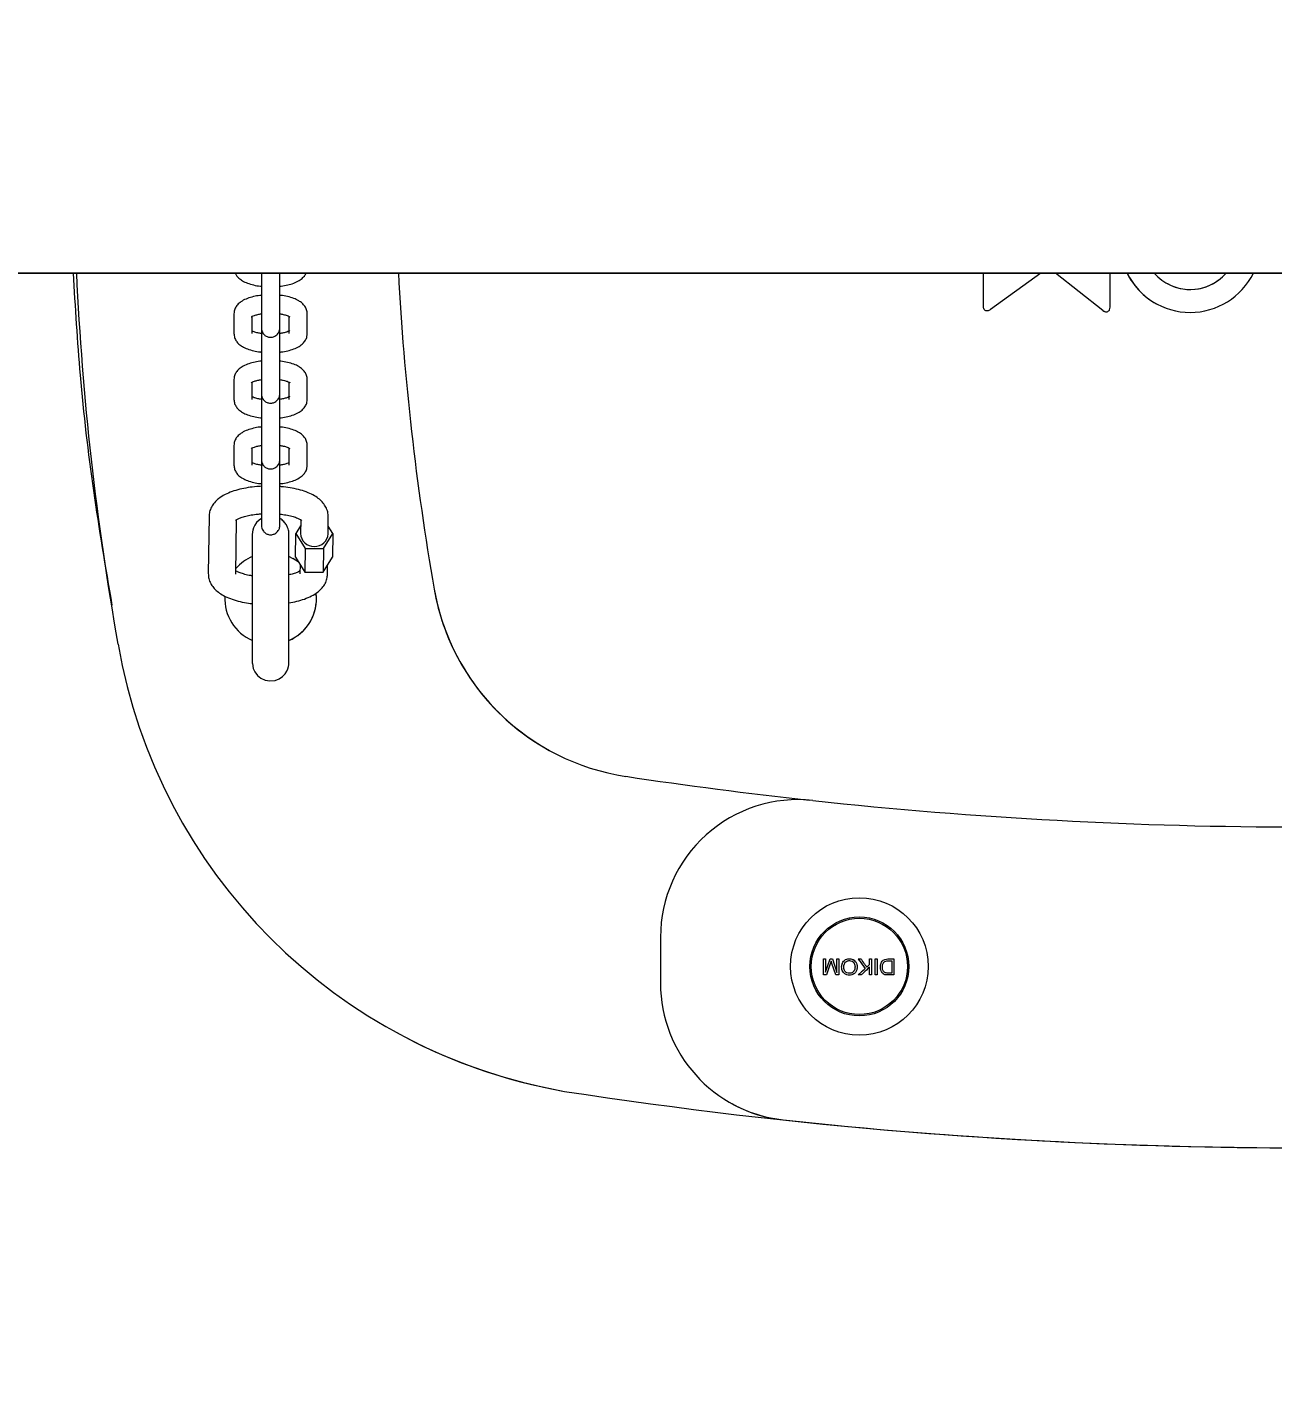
# Model space of a CAD drawing. Header units: millimetres. Extents: x -5636 to 4820, y -5607 to 4029.
# Drawn here: x 3210.4 to 3482.2, y -188.2 to 106.8 of the extents above; entities that cross this region are included whole.
import ezdxf

# ---------------------------------------------------------------- set-up
doc = ezdxf.new("R2010")
doc.units = ezdxf.units.MM
for name, color, linetype in [('DIKOM_ОБЪЕКТ', 7, 'Continuous'), ('DIKOM_РАЗМЕР_ЗОНА', 7, 'Continuous'), ('DIKOM_РАЗМЕР_ОБЪЕКТА', 7, 'Continuous')]:
    doc.layers.add(name, color=color, linetype=linetype)
doc.styles.add('style1', font='arial.ttf', dxfattribs={"width": 0.8})
doc.dimstyles.new('1-50', dxfattribs={"dimtxt": 300, "dimasz": 200, "dimexe": 100, "dimexo": 0, "dimgap": 100, "dimtad": 1, "dimdec": 0, "dimtxsty": 'style1', "dimcen": 0, "dimclrd": 7, "dimclre": 7, "dimadec": 1, "dimazin": 2, "dimtfac": 1, "dimtdec": 0, "dimtmove": 1, "dimatfit": 3, "dimfxl": 0, "dimlwd": 25, "dimlwe": 18, "dimarcsym": 0})

# ---------------------------------------------------------------- blocks, each defined once
blk = doc.blocks.new('*D15')
at = {"layer": 'Defpoints', "color": 0, "transparency": 16777216}
for p in [(-2269.25, 1034.05), (4820.3, 840.01), (4820.3, -4465.61)]:
    blk.add_point(p, dxfattribs=at)
at = {"layer": 'DIKOM_РАЗМЕР_ОБЪЕКТА', "color": 7, "lineweight": 18, "transparency": 16777216}
for p, q in [((-2269.25, 1034.05), (-2269.25, -4565.61)), ((4820.3, 840.01), (4820.3, -4565.61))]:
    blk.add_line(p, q, dxfattribs=at)
at = {"layer": 'DIKOM_РАЗМЕР_ОБЪЕКТА', "color": 7, "lineweight": 25, "transparency": 16777216}
blk.add_line((-2069.25, -4465.61), (4620.3, -4465.61), dxfattribs=at)
at = {"layer": 'DIKOM_РАЗМЕР_ОБЪЕКТА', "color": 7, "transparency": 16777216}
for points in [[(-2069.25, -4432.28), (-2069.25, -4498.95), (-2269.25, -4465.61)], [(4620.3, -4432.28), (4620.3, -4498.95), (4820.3, -4465.61)]]:
    blk.add_solid(points, dxfattribs=at)
at = {"layer": 'DIKOM_РАЗМЕР_ОБЪЕКТА', "color": 0, "transparency": 16777216, "insert": (1882.33, -4212.44), "char_height": 300, "attachment_point": 5, "style": 'style1'}
blk.add_mtext('7100', dxfattribs=at)
blk = doc.blocks.new('*D13')
at = {"layer": 'Defpoints', "color": 0, "transparency": 16777216}
for p in [(-4159.26, 1546.65), (4820.3, -1862.8), (4820.3, -5506.71)]:
    blk.add_point(p, dxfattribs=at)
at = {"layer": 'DIKOM_РАЗМЕР_ЗОНА', "color": 7, "lineweight": 18, "transparency": 16777216}
for p, q in [((-4159.26, 1546.65), (-4159.26, -5606.71)), ((4820.3, -1862.8), (4820.3, -5606.71))]:
    blk.add_line(p, q, dxfattribs=at)
at = {"layer": 'DIKOM_РАЗМЕР_ЗОНА', "color": 7, "lineweight": 25, "transparency": 16777216}
blk.add_line((-3959.26, -5506.71), (4620.3, -5506.71), dxfattribs=at)
at = {"layer": 'DIKOM_РАЗМЕР_ЗОНА', "color": 7, "transparency": 16777216}
for points in [[(-3959.26, -5473.37), (-3959.26, -5540.04), (-4159.26, -5506.71)], [(4620.3, -5473.37), (4620.3, -5540.04), (4820.3, -5506.71)]]:
    blk.add_solid(points, dxfattribs=at)
at = {"layer": 'DIKOM_РАЗМЕР_ЗОНА', "color": 0, "transparency": 16777216, "insert": (1761.06, -5253.53), "char_height": 300, "attachment_point": 5, "style": 'style1'}
blk.add_mtext('9000', dxfattribs=at)

msp = doc.modelspace()

# ---------------------------------------------------------------- linework, layer by layer
at = {"layer": 'DIKOM_ОБЪЕКТ', "color": 7, "linetype": 'Continuous', "lineweight": 15}
for p, q in [((801.01, 53.1), (4298.42, 53.1)), ((2773.45, 53.09), (4298.42, 53.09)), ((3419, 45.92), (3419, 53.09)), ((3431.53, 53.09), (3420.59, 45.12)), ((3445.02, 44.92), (3434.74, 53.09)), ((3446.56, 53.09), (3446.56, 45.66)), ((3261.53, 45.76), (3261.53, 41.46)), ((3265.53, 41.46), (3265.53, 45.76)), ((3445.02, 44.92), (3445.44, 44.68)), ((3255.53, 44.18), (3255.53, 39.88)), ((3259.53, 39.88), (3259.53, 43.64)), ((3265.53, 39.87), (3265.53, 42.6)), ((3267.53, 43.64), (3267.53, 39.88)), ((3271.53, 39.88), (3271.53, 44.18)), ((3255.53, 29.82), (3255.53, 25.52)), ((3261.53, 31.4), (3261.53, 27.1)), ((3265.53, 27.1), (3265.53, 31.4)), ((3271.53, 25.52), (3271.53, 29.82)), ((3259.53, 25.52), (3259.53, 29.28)), ((3265.53, 25.51), (3265.53, 28.24)), ((3267.53, 29.28), (3267.53, 25.52)), ((3255.53, 15.46), (3255.53, 11.15)), ((3259.53, 11.16), (3259.53, 14.92)), ((3261.53, 17.04), (3261.53, 12.73)), ((3265.53, 12.74), (3265.53, 17.04)), ((3267.53, 14.92), (3267.53, 11.15)), ((3271.53, 11.16), (3271.53, 15.46)), ((3265.54, 11.15), (3265.54, 13.88)), ((3265.54, 6.49), (3265.54, 7.12)), ((3261.53, 2.68), (3261.54, -1.63)), ((3265.54, -1.62), (3265.53, 2.68)), ((3250.11, -0.01), (3249.94, -12.51)), ((3255.94, -12.59), (3256.1, -0.74)), ((3270.08, -2.08), (3269.03, -3.76)), ((3270.1, -0.74), (3270.06, -3.73)), ((3276.06, -3.81), (3276.11, -0.13)), ((3277.08, -3.78), (3276.08, -2.16)), ((3268.96, -8.91), (3269.03, -3.76)), ((3269.03, -3.76), (3271.04, -7.01)), ((3275.07, -7.02), (3277.08, -3.78)), ((3277.08, -3.78), (3277.02, -8.93)), ((3271.04, -7.01), (3270.98, -12.16)), ((3271.04, -7.01), (3275.07, -7.02)), ((3275.07, -7.02), (3275, -12.16)), ((3268.36, -9.17), (3268.36, -9.17)), ((3268.96, -8.91), (3270.98, -12.16)), ((3269.97, -10.53), (3269.94, -12.56)), ((3275, -12.16), (3277.02, -8.93)), ((3275.94, -12.63), (3275.97, -10.61)), ((3270.98, -12.16), (3275, -12.16)), ((3273.54, -17.93), (3273.48, -16.85)), ((3258.72, -26.69), (3258.72, -26.69)), ((3258.72, -26.69), (3259.47, -27.06)), ((3348.57, -91.83), (3348.57, -101.87)), ((3384.14, -96.59), (3384.59, -96.59)), ((3384.14, -100.09), (3384.14, -96.59)), ((3384.14, -100.09), (3384.14, -96.59)), ((3384.14, -96.59), (3384.59, -96.59)), ((3384.59, -96.59), (3384.59, -99.51)), ((3384.6, -99.51), (3385.6, -96.59)), ((3384.6, -99.51), (3385.6, -96.59)), ((3385.6, -96.59), (3386.06, -96.59)), ((3385.6, -96.59), (3386.06, -96.59)), ((3385.81, -97.09), (3385.8, -97.09)), ((3386.06, -96.59), (3387.03, -99.56)), ((3387.05, -96.59), (3387.5, -96.59)), ((3387.05, -99.56), (3387.05, -96.59)), ((3387.05, -99.56), (3387.05, -96.59)), ((3387.05, -96.59), (3387.5, -96.59)), ((3387.5, -96.59), (3387.5, -100.09)), ((3391.67, -96.59), (3393.21, -98.68)), ((3391.67, -96.59), (3392.29, -96.59)), ((3394.14, -96.59), (3394.59, -96.59)), ((3394.14, -97.82), (3394.14, -96.59)), ((3394.14, -96.59), (3394.59, -96.59)), ((3395.41, -96.59), (3395.87, -96.59)), ((3395.41, -100.09), (3395.41, -96.59)), ((3395.41, -96.59), (3395.87, -96.59)), ((3395.87, -96.59), (3395.87, -100.09)), ((3398.19, -96.59), (3399.46, -96.59)), ((3398.19, -96.59), (3399.46, -96.59)), ((3398.24, -97), (3399, -97)), ((3399, -97), (3399, -99.68)), ((3399, -97), (3399, -99.68)), ((3399.46, -96.59), (3399.46, -100.09)), ((3384.77, -100.09), (3384.14, -100.09)), ((3384.59, -99.51), (3384.6, -99.51)), ((3384.59, -99.51), (3384.6, -99.51)), ((3385.61, -97.65), (3384.77, -100.09)), ((3386.79, -100.09), (3385.97, -97.61)), ((3386.79, -100.09), (3385.97, -97.61)), ((3387.5, -100.09), (3386.79, -100.09)), ((3387.03, -99.56), (3387.05, -99.56)), ((3387.03, -99.56), (3387.05, -99.56)), ((3387.05, -99.56), (3387.05, -99.56)), ((3393.21, -98.68), (3391.71, -100.09)), ((3393.55, -98.37), (3394.14, -97.82)), ((3394.14, -100.09), (3394.14, -98.41)), ((3394.59, -100.09), (3394.14, -100.09)), ((3395.87, -100.09), (3395.41, -100.09)), ((3399.46, -100.09), (3398.24, -100.09)), ((3399, -99.68), (3398.25, -99.68)), ((3399, -99.68), (3398.25, -99.68)), ((3290.61, -112.43), (3290.62, -112.43)), ((3327.66, -125.48), (3327.66, -125.48)), ((3364.11, -128.16), (3364.11, -128.16)), ((3478.44, -137.75), (3478.62, -137.75))]:
    msp.add_line(p, q, dxfattribs=at)
at = {"layer": 'DIKOM_ОБЪЕКТ', "color": 7, "linetype": 'Continuous', "lineweight": 15, "flags": 128}
for points in [[(3261.54, -0.49), (3261.03, -0.81), (3260.46, -1.37), (3260.06, -1.96), (3259.8, -2.52), (3259.65, -3.01), (3259.57, -3.42), (3259.55, -3.7), (3259.54, -3.84), (3259.54, -3.87), (3259.54, -3.88), (3259.54, -3.9), (3259.54, -3.91), (3259.54, -3.92), (3259.54, -3.95), (3259.54, -4.21), (3259.54, -4.79), (3259.54, -5.66), (3259.54, -6.81), (3259.54, -8.21), (3259.54, -9.83), (3259.54, -11.63), (3259.54, -13.58), (3259.54, -15.62), (3259.54, -17.71), (3259.54, -19.81), (3259.54, -21.87), (3259.54, -23.84), (3259.54, -25.67), (3259.54, -27.33), (3259.54, -28.78), (3259.54, -29.98), (3259.54, -30.91), (3259.54, -31.55), (3259.54, -31.88), (3259.54, -31.93), (3259.54, -31.96), (3259.54, -31.97), (3259.54, -31.99), (3259.54, -32.03), (3259.55, -32.15), (3259.76, -33.24), (3260.08, -33.93), (3260.67, -34.72), (3261.41, -35.31), (3262.33, -35.74), (3263.37, -35.92), (3264.51, -35.81), (3265.43, -35.45), (3266.15, -34.96), (3266.69, -34.39), (3267.07, -33.81), (3267.31, -33.25), (3267.45, -32.77), (3267.51, -32.39), (3267.53, -32.13), (3267.54, -32.02), (3267.54, -31.99), (3267.54, -31.97), (3267.54, -31.96), (3267.54, -31.95), (3267.54, -31.94), (3267.54, -31.9), (3267.54, -31.63), (3267.54, -31.04), (3267.54, -30.16), (3267.54, -29), (3267.54, -27.6), (3267.54, -27.03), (3267.54, -27.03)], [(3269.65, -10.01), (3269.22, -9.7), (3267.53, -8.76)], [(3269.65, -10.01), (3269.34, -9.78), (3268.36, -9.17)]]:
    msp.add_lwpolyline(points, dxfattribs=at)
at = {"layer": 'DIKOM_ОБЪЕКТ', "color": 7, "linetype": 'Continuous', "lineweight": 15}
for radius in [15, 10.8, 10.5]:
    msp.add_circle((3391.95, -98.22), radius, dxfattribs=at)
for centre, radius, start, end in [((3846.35, 82.08), 625.85, 182.65505, 190.12302), ((3870.15, 83.7), 579.56, 183.0269, 189.89408), ((3870.15, 83.7), 579.56, 183.02685, 189.89408), ((3464.11, 59.83), 15.34, 206.0663, 333.9337), ((3464.11, 59.83), 15.34, 206.0662, 241.1812), ((3464.11, 59.83), 10.34, 220.6825, 319.3175), ((3464.11, 59.83), 10.34, 241.1812, 319.3176), ((3272.96, -3.66), 2.9, 181.3798, 271.946), ((3273.18, -3.69), 2.88, 267.4678, 357.5441), ((3263.54, -17.93), 10, 113.4973, 139.3123), ((3263.54, -17.93), 10, 177.2613, 246.5027), ((3263.54, -17.93), 10, 293.4973, 6.4122), ((3348.46, -7.3), 50, 189.8947, 261.4297), ((3348.46, -7.3), 50, 189.8947, 241.1812), ((3263.54, -17.93), 10, 293.5666, 0), ((3348.46, -7.3), 120, 189.8944, 260.0181), ((3488.55, 922.21), 990, 261.42911, 263.76324), ((3378.57, -91.83), 30, 83.8044, 180), ((3488.65, 922.21), 990, 263.80443, 269.99367), ((3378.57, -101.87), 30, 180, 263.849), ((3348.46, -7.3), 120, 241.1812, 260.0181), ((3488.65, 920.54), 1058.34, 261.25062, 269.44772), ((3488.65, 920.54), 1058.34, 261.25062, 269.44772), ((3378.57, -101.88), 30, 241.1812, 263.849), ((3488.75, 920.54), 1058.34, 263.84897, 269.98841), ((3488.75, 920.54), 1058.34, 263.84897, 269.98841)]:
    msp.add_arc(centre, radius, start, end, dxfattribs=at)
for points, knots in [([(3220.44, 53.09), (3220.89, 45.65), (3221.86, 29.77), (3224.66, 5.57), (3227.5, -11.08), (3228.92, -19.4)], [0, 0, 0, 0, 0.306366, 0.653184, 1, 1, 1, 1]), ([(3255.8, 53.09), (3255.88, 52.92), (3256.08, 52.47), (3256.64, 51.9), (3257.43, 51.33), (3258.48, 50.84), (3259.79, 50.47), (3260.85, 50.25), (3261.45, 50.21), (3261.53, 50.2)], [0, 0, 0, 0, 0.090812, 0.229291, 0.385676, 0.571524, 0.774757, 0.970869, 1, 1, 1, 1]), ([(3261.53, 53.09), (3261.53, 52.78), (3261.53, 52.03), (3261.53, 50.77), (3261.53, 49.42), (3261.53, 48.16), (3261.53, 47.08), (3261.53, 46.26), (3261.53, 45.92), (3261.53, 45.76)], [0, 0, 0, 0, 0.107542, 0.261104, 0.414667, 0.568221, 0.721787, 0.875342, 1, 1, 1, 1]), ([(3265.53, 45.76), (3265.53, 45.86), (3265.53, 46.13), (3265.53, 46.8), (3265.53, 47.83), (3265.53, 49.04), (3265.53, 50.37), (3265.53, 51.76), (3265.53, 52.65), (3265.53, 53.09)], [0, 0, 0, 0, 0.080253, 0.233651, 0.387331, 0.541023, 0.694715, 0.848419, 1, 1, 1, 1]), ([(3265.53, 50.2), (3265.64, 50.21), (3266.25, 50.26), (3267.3, 50.47), (3268.63, 50.86), (3269.73, 51.38), (3270.56, 52.03), (3271.07, 52.6), (3271.22, 52.99), (3271.25, 53.09)], [0, 0, 0, 0, 0.039976, 0.230986, 0.427445, 0.635239, 0.805771, 0.951281, 1, 1, 1, 1]), ([(3265.53, 48.22), (3265.53, 48.48), (3265.53, 49.18), (3265.53, 49.81), (3265.53, 50.2)], [0, 0, 0, 0, 0.36713, 1, 1, 1, 1]), ([(3261.53, 48.22), (3261.42, 48.21), (3260.81, 48.16), (3259.76, 47.95), (3258.43, 47.56), (3257.33, 47.04), (3256.48, 46.4), (3255.9, 45.66), (3255.58, 44.9), (3255.54, 44.39), (3255.53, 44.18)], [0, 0, 0, 0, 0.033945, 0.195403, 0.361456, 0.537101, 0.681243, 0.804254, 0.920283, 1, 1, 1, 1]), ([(3271.53, 44.18), (3271.5, 44.49), (3271.44, 45.09), (3271.01, 45.88), (3270.42, 46.53), (3269.62, 47.09), (3268.58, 47.58), (3267.26, 47.96), (3266.21, 48.17), (3265.61, 48.21), (3265.53, 48.22)], [0, 0, 0, 0, 0.117229, 0.231179, 0.348314, 0.480563, 0.637748, 0.809659, 0.975525, 1, 1, 1, 1]), ([(3420.59, 45.12), (3420.41, 45), (3420.16, 44.84), (3419.77, 44.79), (3419.51, 44.83), (3419.3, 44.97), (3419.13, 45.2), (3419.02, 45.52), (3419, 45.78), (3419, 45.92)], [0, 0, 0, 0, 0.256009, 0.368023, 0.480926, 0.580589, 0.673312, 0.827107, 1, 1, 1, 1]), ([(3446.56, 45.66), (3446.54, 45.45), (3446.53, 45.16), (3446.35, 44.82), (3446.17, 44.65), (3445.96, 44.57), (3445.7, 44.56), (3445.37, 44.66), (3445.15, 44.82), (3445.02, 44.92)], [0, 0, 0, 0, 0.263844, 0.368521, 0.474179, 0.568816, 0.654561, 0.79658, 1, 1, 1, 1]), ([(3259.32, 43.52), (3259.31, 43.51), (3259.29, 43.49), (3259.51, 43.65), (3259.99, 43.85), (3260.68, 44.05), (3261.26, 44.15), (3261.53, 44.19)], [0, 0, 0, 0, 0.089104, 0.299699, 0.528211, 0.781314, 1, 1, 1, 1]), ([(3261.53, 41.46), (3261.53, 41.38), (3261.53, 41.14), (3261.53, 41.09), (3261.53, 41.05), (3261.53, 41.04), (3261.53, 41.03), (3261.53, 41.01), (3261.53, 40.93), (3261.55, 40.67), (3261.66, 40.27), (3261.96, 39.77), (3262.42, 39.34), (3263.08, 39.06), (3263.79, 39.03), (3264.43, 39.23), (3264.89, 39.56), (3265.2, 39.92), (3265.38, 40.27), (3265.47, 40.57), (3265.51, 40.79), (3265.53, 40.93), (3265.53, 41.01), (3265.53, 41.03), (3265.53, 41.04), (3265.53, 41.04), (3265.53, 41.05), (3265.53, 41.06), (3265.53, 41.08), (3265.53, 41.26), (3265.53, 41.79), (3265.53, 42.63), (3265.53, 43.45), (3265.53, 44.02), (3265.53, 44.19)], [0, 0, 0, 0, 0.048682, 0.141864, 0.144867, 0.146435, 0.147423, 0.148578, 0.151734, 0.162903, 0.202042, 0.233704, 0.27993, 0.327027, 0.375995, 0.422305, 0.459492, 0.490827, 0.517086, 0.538198, 0.553797, 0.563646, 0.56717, 0.568291, 0.569089, 0.570051, 0.571732, 0.575907, 0.594634, 0.683298, 0.776836, 0.87008, 0.963303, 1, 1, 1, 1]), ([(3265.53, 44.19), (3265.79, 44.15), (3266.41, 44.05), (3267.11, 43.83), (3267.59, 43.63), (3267.78, 43.48), (3267.75, 43.51), (3267.74, 43.52)], [0, 0, 0, 0, 0.214123, 0.494749, 0.727304, 0.939356, 1, 1, 1, 1]), ([(3265.53, 42.6), (3265.53, 42.68), (3265.53, 42.92), (3265.53, 42.97), (3265.53, 43.01), (3265.53, 43.02), (3265.53, 43.03), (3265.53, 43.05), (3265.53, 43.08), (3265.53, 43.09), (3265.53, 43.09)], [0, 0, 0, 0, 0.320559, 0.93418, 0.953962, 0.964286, 0.970795, 0.978404, 0.999085, 1, 1, 1, 1]), ([(3265.53, 31.4), (3265.53, 31.5), (3265.53, 31.77), (3265.53, 32.44), (3265.53, 33.47), (3265.53, 34.68), (3265.53, 36.01), (3265.53, 37.4), (3265.53, 38.77), (3265.53, 40.04), (3265.53, 41.15), (3265.53, 42.05), (3265.53, 42.67), (3265.53, 42.96), (3265.53, 42.98), (3265.53, 42.99)], [0, 0, 0, 0, 0.043713, 0.127258, 0.21096, 0.294668, 0.378376, 0.462091, 0.545799, 0.629507, 0.71322, 0.79693, 0.88063, 0.964314, 1, 1, 1, 1]), ([(3265.53, 41.06), (3265.53, 41.07), (3265.53, 41.07), (3265.53, 41.16), (3265.53, 41.35), (3265.53, 41.46)], [0, 0, 0, 0, 0.089198, 0.519009, 1, 1, 1, 1]), ([(3255.53, 39.88), (3255.56, 39.57), (3255.62, 38.97), (3256.04, 38.18), (3256.64, 37.53), (3257.43, 36.97), (3258.48, 36.48), (3259.8, 36.11), (3260.85, 35.89), (3261.45, 35.85), (3261.53, 35.84)], [0, 0, 0, 0, 0.117229, 0.231144, 0.348257, 0.480484, 0.637642, 0.809526, 0.975365, 1, 1, 1, 1]), ([(3261.53, 39.87), (3261.27, 39.91), (3260.66, 40.01), (3259.96, 40.22), (3259.67, 40.36), (3259.55, 40.41)], [0, 0, 0, 0, 0.308663, 0.712681, 1, 1, 1, 1]), ([(3261.53, 41.06), (3261.53, 40.83), (3261.53, 40.27), (3261.53, 39.15), (3261.53, 37.81), (3261.53, 36.42), (3261.53, 35.06), (3261.53, 33.8), (3261.53, 32.72), (3261.53, 31.9), (3261.53, 31.56), (3261.53, 31.4)], [0, 0, 0, 0, 0.07964, 0.197455, 0.315268, 0.433088, 0.550899, 0.668724, 0.786536, 0.904361, 1, 1, 1, 1]), ([(3267.74, 40.54), (3267.75, 40.55), (3267.77, 40.57), (3267.55, 40.41), (3267.07, 40.21), (3266.38, 40.01), (3265.8, 39.91), (3265.53, 39.87)], [0, 0, 0, 0, 0.089127, 0.299784, 0.528343, 0.78151, 1, 1, 1, 1]), ([(3265.53, 35.84), (3265.64, 35.85), (3266.25, 35.9), (3267.3, 36.11), (3268.63, 36.5), (3269.73, 37.02), (3270.58, 37.66), (3271.16, 38.4), (3271.48, 39.16), (3271.52, 39.67), (3271.53, 39.88)], [0, 0, 0, 0, 0.033802, 0.195284, 0.361353, 0.537032, 0.681201, 0.804231, 0.92028, 1, 1, 1, 1]), ([(3265.53, 33.86), (3265.53, 34.12), (3265.53, 34.82), (3265.53, 35.45), (3265.53, 35.84)], [0, 0, 0, 0, 0.367103, 1, 1, 1, 1]), ([(3261.53, 33.86), (3261.42, 33.85), (3260.81, 33.8), (3259.76, 33.59), (3258.43, 33.2), (3257.33, 32.68), (3256.49, 32.04), (3255.9, 31.3), (3255.58, 30.54), (3255.55, 30.03), (3255.53, 29.82)], [0, 0, 0, 0, 0.033946, 0.195411, 0.361468, 0.537113, 0.681262, 0.80426, 0.920291, 1, 1, 1, 1]), ([(3271.53, 29.82), (3271.5, 30.13), (3271.44, 30.73), (3271.02, 31.52), (3270.43, 32.17), (3269.63, 32.73), (3268.58, 33.22), (3267.26, 33.59), (3266.21, 33.81), (3265.61, 33.85), (3265.53, 33.86)], [0, 0, 0, 0, 0.117243, 0.231191, 0.34831, 0.480573, 0.637754, 0.80964, 0.975503, 1, 1, 1, 1]), ([(3259.32, 29.16), (3259.32, 29.15), (3259.3, 29.13), (3259.51, 29.29), (3259.99, 29.49), (3260.68, 29.69), (3261.26, 29.79), (3261.53, 29.83)], [0, 0, 0, 0, 0.089103, 0.299697, 0.528208, 0.781269, 1, 1, 1, 1]), ([(3261.53, 27.1), (3261.53, 27.02), (3261.53, 26.78), (3261.53, 26.73), (3261.53, 26.69), (3261.53, 26.68), (3261.53, 26.67), (3261.53, 26.65), (3261.53, 26.57), (3261.56, 26.31), (3261.67, 25.91), (3261.96, 25.41), (3262.42, 24.98), (3263.08, 24.7), (3263.79, 24.67), (3264.43, 24.87), (3264.89, 25.2), (3265.2, 25.56), (3265.38, 25.91), (3265.48, 26.2), (3265.52, 26.43), (3265.53, 26.57), (3265.53, 26.65), (3265.53, 26.67), (3265.53, 26.68), (3265.53, 26.68), (3265.53, 26.69), (3265.53, 26.7), (3265.53, 26.72), (3265.53, 26.9), (3265.53, 27.43), (3265.53, 28.26), (3265.53, 29.09), (3265.53, 29.66), (3265.53, 29.83)], [0, 0, 0, 0, 0.048676, 0.141857, 0.14486, 0.146432, 0.147424, 0.14857, 0.151719, 0.162888, 0.202039, 0.23369, 0.27993, 0.327026, 0.375998, 0.422307, 0.45948, 0.490825, 0.517085, 0.538196, 0.553795, 0.563651, 0.567167, 0.568291, 0.569085, 0.570051, 0.57173, 0.575904, 0.594636, 0.683299, 0.776831, 0.870073, 0.963296, 1, 1, 1, 1]), ([(3265.53, 29.83), (3265.8, 29.78), (3266.41, 29.69), (3267.12, 29.47), (3267.59, 29.27), (3267.78, 29.12), (3267.75, 29.15), (3267.75, 29.16)], [0, 0, 0, 0, 0.214167, 0.494746, 0.727338, 0.939357, 1, 1, 1, 1]), ([(3261.53, 26.73), (3261.53, 26.49), (3261.53, 25.92), (3261.53, 24.79), (3261.53, 23.45), (3261.53, 22.06), (3261.53, 20.7), (3261.53, 19.44), (3261.53, 18.36), (3261.53, 17.54), (3261.53, 17.2), (3261.53, 17.04)], [0, 0, 0, 0, 0.082387, 0.19985, 0.317322, 0.434781, 0.552251, 0.669716, 0.787177, 0.904646, 1, 1, 1, 1]), ([(3265.53, 28.24), (3265.53, 28.32), (3265.53, 28.56), (3265.53, 28.61), (3265.53, 28.65), (3265.53, 28.66), (3265.53, 28.67), (3265.53, 28.69), (3265.53, 28.7), (3265.53, 28.71)], [0, 0, 0, 0, 0.323224, 0.942002, 0.96193, 0.972366, 0.9789, 0.986572, 1, 1, 1, 1]), ([(3265.53, 17.04), (3265.53, 17.14), (3265.53, 17.41), (3265.53, 18.08), (3265.53, 19.1), (3265.53, 20.32), (3265.53, 21.65), (3265.53, 23.04), (3265.53, 24.41), (3265.53, 25.68), (3265.53, 26.79), (3265.53, 27.69), (3265.53, 28.31), (3265.53, 28.6), (3265.53, 28.62), (3265.53, 28.63)], [0, 0, 0, 0, 0.043704, 0.12726, 0.210957, 0.294666, 0.37838, 0.462082, 0.545795, 0.629505, 0.713218, 0.796925, 0.88063, 0.96431, 1, 1, 1, 1]), ([(3265.53, 26.7), (3265.53, 26.7), (3265.53, 26.71), (3265.53, 26.8), (3265.53, 26.99), (3265.53, 27.1)], [0, 0, 0, 0, 0.089198, 0.519027, 1, 1, 1, 1]), ([(3255.53, 25.52), (3255.56, 25.21), (3255.62, 24.61), (3256.05, 23.82), (3256.64, 23.17), (3257.44, 22.61), (3258.49, 22.12), (3259.8, 21.74), (3260.86, 21.53), (3261.46, 21.48), (3261.53, 21.48)], [0, 0, 0, 0, 0.117217, 0.231148, 0.348247, 0.480487, 0.637649, 0.809509, 0.975371, 1, 1, 1, 1]), ([(3261.53, 25.51), (3261.27, 25.55), (3260.66, 25.65), (3259.96, 25.86), (3259.68, 26), (3259.56, 26.05)], [0, 0, 0, 0, 0.308662, 0.712685, 1, 1, 1, 1]), ([(3267.74, 26.18), (3267.75, 26.19), (3267.77, 26.21), (3267.55, 26.05), (3267.07, 25.85), (3266.38, 25.65), (3265.8, 25.55), (3265.53, 25.51)], [0, 0, 0, 0, 0.089123, 0.299781, 0.528334, 0.781494, 1, 1, 1, 1]), ([(3265.53, 21.48), (3265.64, 21.49), (3266.25, 21.54), (3267.3, 21.75), (3268.64, 22.14), (3269.73, 22.66), (3270.58, 23.3), (3271.16, 24.04), (3271.48, 24.8), (3271.52, 25.31), (3271.53, 25.52)], [0, 0, 0, 0, 0.033797, 0.195269, 0.361355, 0.537035, 0.681199, 0.804229, 0.920275, 1, 1, 1, 1]), ([(3265.53, 19.5), (3265.53, 19.76), (3265.53, 20.46), (3265.53, 21.09), (3265.53, 21.48)], [0, 0, 0, 0, 0.367156, 1, 1, 1, 1]), ([(3261.53, 19.5), (3261.43, 19.49), (3260.81, 19.44), (3259.76, 19.22), (3258.43, 18.84), (3257.33, 18.32), (3256.49, 17.68), (3255.9, 16.94), (3255.58, 16.18), (3255.55, 15.67), (3255.53, 15.46)], [0, 0, 0, 0, 0.033946, 0.195394, 0.361452, 0.537109, 0.681251, 0.80425, 0.920282, 1, 1, 1, 1]), ([(3271.53, 15.46), (3271.5, 15.77), (3271.45, 16.37), (3271.02, 17.16), (3270.43, 17.81), (3269.63, 18.37), (3268.58, 18.86), (3267.27, 19.23), (3266.21, 19.45), (3265.61, 19.49), (3265.53, 19.5)], [0, 0, 0, 0, 0.117235, 0.231185, 0.348303, 0.480569, 0.637752, 0.809637, 0.975508, 1, 1, 1, 1]), ([(3259.32, 14.8), (3259.32, 14.79), (3259.3, 14.77), (3259.51, 14.93), (3259.99, 15.12), (3260.68, 15.33), (3261.26, 15.43), (3261.53, 15.47)], [0, 0, 0, 0, 0.089088, 0.299694, 0.52819, 0.781288, 1, 1, 1, 1]), ([(3261.53, 12.73), (3261.53, 12.66), (3261.53, 12.42), (3261.53, 12.37), (3261.53, 12.33), (3261.53, 12.32), (3261.53, 12.31), (3261.53, 12.29), (3261.54, 12.21), (3261.56, 11.95), (3261.67, 11.55), (3261.96, 11.05), (3262.42, 10.62), (3263.08, 10.34), (3263.8, 10.31), (3264.43, 10.51), (3264.9, 10.84), (3265.2, 11.2), (3265.38, 11.55), (3265.48, 11.84), (3265.52, 12.07), (3265.53, 12.21), (3265.53, 12.28), (3265.53, 12.31), (3265.53, 12.32), (3265.53, 12.32), (3265.53, 12.33), (3265.53, 12.34), (3265.53, 12.36), (3265.53, 12.54), (3265.53, 13.07), (3265.53, 13.9), (3265.53, 14.72), (3265.53, 15.3), (3265.53, 15.47)], [0, 0, 0, 0, 0.048674, 0.141859, 0.14486, 0.14643, 0.147417, 0.148573, 0.151721, 0.16289, 0.202046, 0.233694, 0.279934, 0.327014, 0.375986, 0.4223, 0.45948, 0.490823, 0.517082, 0.538185, 0.553792, 0.563648, 0.567172, 0.568283, 0.569089, 0.570052, 0.571729, 0.575903, 0.594634, 0.683298, 0.776833, 0.87008, 0.963303, 1, 1, 1, 1]), ([(3265.53, 15.47), (3265.8, 15.42), (3266.41, 15.33), (3267.12, 15.11), (3267.6, 14.91), (3267.78, 14.76), (3267.75, 14.79), (3267.75, 14.8)], [0, 0, 0, 0, 0.214121, 0.494743, 0.727336, 0.939371, 1, 1, 1, 1]), ([(3261.53, 12.37), (3261.53, 12.13), (3261.53, 11.56), (3261.53, 10.43), (3261.53, 9.09), (3261.53, 7.69), (3261.53, 6.34), (3261.53, 5.08), (3261.53, 4), (3261.53, 3.18), (3261.53, 2.84), (3261.53, 2.68)], [0, 0, 0, 0, 0.082373, 0.199836, 0.317307, 0.434777, 0.552248, 0.669704, 0.787176, 0.904641, 1, 1, 1, 1]), ([(3265.54, 13.88), (3265.54, 13.96), (3265.53, 14.19), (3265.54, 14.25), (3265.53, 14.29), (3265.53, 14.3), (3265.53, 14.31), (3265.53, 14.33), (3265.53, 14.34), (3265.53, 14.35)], [0, 0, 0, 0, 0.323224, 0.942004, 0.961919, 0.972355, 0.978945, 0.986572, 1, 1, 1, 1]), ([(3265.53, 2.68), (3265.53, 2.78), (3265.53, 3.05), (3265.53, 3.72), (3265.53, 4.74), (3265.53, 5.96), (3265.53, 7.29), (3265.53, 8.68), (3265.53, 10.05), (3265.53, 11.32), (3265.53, 12.43), (3265.53, 13.33), (3265.53, 13.95), (3265.53, 14.24), (3265.53, 14.26), (3265.53, 14.27)], [0, 0, 0, 0, 0.043706, 0.127261, 0.210958, 0.294665, 0.378373, 0.462088, 0.545801, 0.62951, 0.713222, 0.796925, 0.880631, 0.964311, 1, 1, 1, 1]), ([(3265.53, 12.34), (3265.53, 12.34), (3265.53, 12.35), (3265.53, 12.44), (3265.53, 12.63), (3265.53, 12.74)], [0, 0, 0, 0, 0.089199, 0.519023, 1, 1, 1, 1]), ([(3255.53, 11.15), (3255.56, 10.85), (3255.62, 10.25), (3256.05, 9.46), (3256.64, 8.81), (3257.44, 8.25), (3258.49, 7.76), (3259.8, 7.38), (3260.86, 7.17), (3261.46, 7.12), (3261.54, 7.12)], [0, 0, 0, 0, 0.11723, 0.231161, 0.348264, 0.480508, 0.637666, 0.809525, 0.975366, 1, 1, 1, 1]), ([(3261.54, 11.15), (3261.27, 11.19), (3260.66, 11.29), (3259.97, 11.5), (3259.68, 11.63), (3259.56, 11.69)], [0, 0, 0, 0, 0.308666, 0.712624, 1, 1, 1, 1]), ([(3267.53, 11.7), (3267.53, 11.7), (3267.46, 11.65), (3267.05, 11.48), (3266.39, 11.29), (3265.81, 11.19), (3265.54, 11.15)], [0, 0, 0, 0, 0.001199, 0.327215, 0.688291, 1, 1, 1, 1]), ([(3265.54, 7.12), (3265.64, 7.13), (3266.26, 7.18), (3267.31, 7.39), (3268.64, 7.78), (3269.73, 8.3), (3270.58, 8.94), (3271.17, 9.68), (3271.49, 10.44), (3271.52, 10.95), (3271.53, 11.16)], [0, 0, 0, 0, 0.033797, 0.195287, 0.361369, 0.537042, 0.681212, 0.80423, 0.920279, 1, 1, 1, 1]), ([(3261.54, 6.55), (3261.19, 6.53), (3260.19, 6.49), (3258.59, 6.27), (3256.78, 5.91), (3255.09, 5.41), (3253.53, 4.75), (3252.25, 3.95), (3251.27, 3.03), (3250.6, 2.06), (3250.19, 1.03), (3250.13, 0.32), (3250.11, -0.01)], [0, 0, 0, 0, 0.060593, 0.174114, 0.28901, 0.406481, 0.528361, 0.656996, 0.755357, 0.843664, 0.927046, 1, 1, 1, 1]), ([(3276.11, -0.13), (3276.08, 0.23), (3276.04, 0.98), (3275.62, 2.02), (3275, 2.95), (3274.16, 3.78), (3273.07, 4.52), (3271.7, 5.19), (3270.07, 5.75), (3268.26, 6.16), (3266.73, 6.41), (3265.8, 6.47), (3265.54, 6.49)], [0, 0, 0, 0, 0.083721, 0.170692, 0.258406, 0.352497, 0.458559, 0.579126, 0.706274, 0.830197, 0.950913, 1, 1, 1, 1]), ([(3255.86, -0.9), (3255.85, -0.91), (3255.82, -0.95), (3255.98, -0.79), (3256.4, -0.56), (3257.11, -0.26), (3258.08, 0.04), (3259.31, 0.3), (3260.49, 0.48), (3261.26, 0.52), (3261.54, 0.54)], [0, 0, 0, 0, 0.026764, 0.153767, 0.285973, 0.428126, 0.580782, 0.742042, 0.909432, 1, 1, 1, 1]), ([(3261.54, -1.63), (3261.54, -1.71), (3261.54, -1.94), (3261.54, -1.99), (3261.54, -2.03), (3261.54, -2.04), (3261.54, -2.05), (3261.54, -2.08), (3261.54, -2.15), (3261.56, -2.41), (3261.67, -2.81), (3261.97, -3.31), (3262.43, -3.74), (3263.08, -4.02), (3263.8, -4.05), (3264.43, -3.85), (3264.9, -3.52), (3265.2, -3.16), (3265.39, -2.81), (3265.48, -2.52), (3265.52, -2.29), (3265.53, -2.15), (3265.54, -2.08), (3265.54, -2.05), (3265.54, -2.04), (3265.54, -2.04), (3265.54, -2.03), (3265.54, -2.02), (3265.54, -2), (3265.54, -1.82), (3265.54, -1.28), (3265.54, -0.51), (3265.54, 0.16), (3265.54, 0.47)], [0, 0, 0, 0, 0.051238, 0.149323, 0.152481, 0.154135, 0.155175, 0.156392, 0.159697, 0.171463, 0.212666, 0.245993, 0.294648, 0.344221, 0.395768, 0.444506, 0.483649, 0.51664, 0.544281, 0.566494, 0.582921, 0.593288, 0.596997, 0.598173, 0.599017, 0.600027, 0.601797, 0.606191, 0.625903, 0.719231, 0.817685, 0.915832, 1, 1, 1, 1]), ([(3265.54, 0.47), (3265.99, 0.42), (3266.92, 0.31), (3268.16, 0.03), (3269.17, -0.28), (3269.87, -0.6), (3270.26, -0.82), (3270.4, -0.96), (3270.37, -0.92), (3270.36, -0.92)], [0, 0, 0, 0, 0.173365, 0.360544, 0.542239, 0.698772, 0.844784, 0.983324, 1, 1, 1, 1]), ([(3267.54, -8.82), (3267.54, -8.54), (3267.54, -7.73), (3267.54, -6.6), (3267.54, -5.48), (3267.54, -4.64), (3267.54, -4.1), (3267.54, -3.95), (3267.54, -3.92), (3267.54, -3.9), (3267.54, -3.88), (3267.54, -3.84), (3267.54, -3.74), (3267.52, -3.53), (3267.48, -3.19), (3267.35, -2.67), (3267.08, -2.01), (3266.58, -1.28), (3266.03, -0.74), (3265.64, -0.54), (3265.54, -0.49)], [0, 0, 0, 0, 0.06655, 0.19718, 0.327811, 0.458451, 0.58911, 0.719891, 0.736554, 0.741294, 0.743445, 0.745465, 0.750055, 0.76174, 0.784944, 0.814579, 0.860579, 0.917472, 0.979281, 1, 1, 1, 1]), ([(3265.54, -2.02), (3265.54, -2.02), (3265.54, -2.01), (3265.54, -1.92), (3265.54, -1.73), (3265.54, -1.62)], [0, 0, 0, 0, 0.089198, 0.519027, 1, 1, 1, 1]), ([(3267.54, -31.91), (3267.54, -31.91), (3267.54, -31.92), (3267.54, -31.85), (3267.54, -31.63), (3267.54, -31.07), (3267.54, -30.18), (3267.54, -29.01), (3267.54, -27.6), (3267.54, -25.96), (3267.54, -24.14), (3267.54, -22.18), (3267.54, -20.13), (3267.54, -18.03), (3267.54, -15.92), (3267.54, -13.86), (3267.54, -11.89), (3267.54, -10.06), (3267.54, -8.4), (3267.54, -6.96), (3267.54, -5.77), (3267.54, -4.85), (3267.54, -4.23), (3267.54, -4), (3267.54, -3.94), (3267.54, -3.94), (3267.54, -3.94)], [0, 0, 0, 0, 0.001196, 0.020043, 0.060341, 0.108476, 0.157092, 0.205747, 0.254414, 0.303081, 0.351753, 0.400421, 0.44909, 0.497759, 0.546432, 0.595101, 0.643771, 0.692442, 0.741111, 0.78978, 0.838448, 0.887113, 0.93577, 0.984389, 0.996391, 1, 1, 1, 1]), ([(3249.94, -12.51), (3249.96, -12.88), (3250.01, -13.62), (3250.43, -14.67), (3251.05, -15.6), (3251.89, -16.42), (3252.98, -17.17), (3254.35, -17.83), (3255.98, -18.39), (3257.73, -18.81), (3258.96, -18.97), (3259.54, -19.05)], [0, 0, 0, 0, 0.089065, 0.18161, 0.274938, 0.375038, 0.487896, 0.616164, 0.751447, 0.883308, 1, 1, 1, 1]), ([(3259.54, -12.99), (3259.42, -12.97), (3258.82, -12.9), (3257.89, -12.67), (3256.88, -12.37), (3256.2, -12.07), (3255.99, -11.93), (3255.9, -11.87)], [0, 0, 0, 0, 0.066786, 0.339143, 0.603519, 0.831284, 1, 1, 1, 1]), ([(3269.95, -11.9), (3269.85, -11.96), (3269.62, -12.1), (3268.93, -12.39), (3268.21, -12.63), (3267.68, -12.74), (3267.54, -12.76)], [0, 0, 0, 0, 0.22915, 0.542492, 0.878987, 1, 1, 1, 1]), ([(3267.54, -18.88), (3268.11, -18.78), (3269.31, -18.56), (3270.96, -18.06), (3272.52, -17.39), (3273.8, -16.6), (3274.78, -15.68), (3275.44, -14.71), (3275.86, -13.68), (3275.91, -12.97), (3275.94, -12.63)], [0, 0, 0, 0, 0.132407, 0.275753, 0.424477, 0.581445, 0.701475, 0.809229, 0.910977, 1, 1, 1, 1]), ([(3385.8, -97.09), (3385.77, -97.19), (3385.72, -97.33), (3385.66, -97.51), (3385.63, -97.61), (3385.61, -97.65)], [0, 0, 0, 0, 0.499872, 0.749906, 1, 1, 1, 1]), ([(3385.97, -97.61), (3385.95, -97.56), (3385.92, -97.47), (3385.86, -97.29), (3385.83, -97.17), (3385.81, -97.09)], [0, 0, 0, 0, 0.283583, 0.567172, 1, 1, 1, 1]), ([(3385.97, -97.61), (3385.95, -97.56), (3385.92, -97.47), (3385.86, -97.29), (3385.83, -97.17), (3385.81, -97.09)], [0, 0, 0, 0, 0.283752, 0.567812, 1, 1, 1, 1]), ([(3388.09, -98.33), (3388.11, -98.07), (3388.15, -97.62), (3388.49, -97.07), (3388.92, -96.72), (3389.38, -96.56), (3389.66, -96.55), (3389.77, -96.54)], [0, 0, 0, 0, 0.284276, 0.485173, 0.686059, 0.881374, 1, 1, 1, 1]), ([(3388.09, -98.33), (3388.12, -98.06), (3388.17, -97.59), (3388.42, -97.15), (3388.59, -97.02), (3388.61, -97.01)], [0, 0, 0, 0, 0.573129, 0.951926, 1, 1, 1, 1]), ([(3388.55, -98.33), (3388.57, -98.1), (3388.6, -97.74), (3388.86, -97.31), (3389.17, -97.07), (3389.49, -96.96), (3389.7, -96.95), (3389.78, -96.95)], [0, 0, 0, 0, 0.33206, 0.51803, 0.704354, 0.883965, 1, 1, 1, 1]), ([(3389.77, -96.54), (3389.96, -96.55), (3390.25, -96.56), (3390.5, -96.7), (3390.58, -96.75)], [0, 0, 0, 0, 0.665637, 1, 1, 1, 1]), ([(3389.77, -96.54), (3389.96, -96.56), (3390.33, -96.58), (3390.82, -96.85), (3391.18, -97.25), (3391.42, -97.75), (3391.45, -98.12), (3391.46, -98.3)], [0, 0, 0, 0, 0.203922, 0.410049, 0.591839, 0.80303, 1, 1, 1, 1]), ([(3389.78, -96.95), (3389.95, -96.97), (3390.25, -97), (3390.61, -97.24), (3390.85, -97.54), (3390.98, -97.91), (3391, -98.16), (3391, -98.29)], [0, 0, 0, 0, 0.251385, 0.436831, 0.621795, 0.820844, 1, 1, 1, 1]), ([(3390.36, -97.1), (3390.44, -97.15), (3390.64, -97.26), (3390.85, -97.56), (3390.98, -97.91), (3391, -98.17), (3391, -98.29)], [0, 0, 0, 0, 0.206966, 0.467506, 0.752288, 1, 1, 1, 1]), ([(3391.67, -96.59), (3391.74, -96.68), (3391.83, -96.8), (3391.97, -96.99), (3392.25, -97.37), (3392.67, -97.94), (3393.04, -98.45), (3393.21, -98.68)], [0, 0, 0, 0, 0.127417, 0.178852, 0.275686, 0.662748, 1, 1, 1, 1]), ([(3391.67, -96.59), (3391.76, -96.59), (3391.97, -96.59), (3392.17, -96.59), (3392.29, -96.59)], [0, 0, 0, 0, 0.447786, 1, 1, 1, 1]), ([(3392.29, -96.59), (3392.35, -96.68), (3392.67, -97.13), (3393.09, -97.73), (3393.45, -98.23), (3393.55, -98.37)], [0, 0, 0, 0, 0.152807, 0.764033, 1, 1, 1, 1]), ([(3394.14, -97.82), (3394.14, -97.67), (3394.14, -97.26), (3394.14, -96.85), (3394.14, -96.59)], [0, 0, 0, 0, 0.363173, 1, 1, 1, 1]), ([(3394.59, -96.59), (3394.59, -96.8), (3394.59, -97.83), (3394.59, -99), (3394.59, -99.96), (3394.59, -100.09)], [0, 0, 0, 0, 0.177662, 0.888405, 1, 1, 1, 1]), ([(3395.41, -100.09), (3395.41, -99.83), (3395.41, -98.66), (3395.41, -97.49), (3395.41, -96.59)], [0, 0, 0, 0, 0.224967, 1, 1, 1, 1]), ([(3396.55, -98.36), (3396.57, -98.06), (3396.61, -97.61), (3396.88, -97.1), (3397.16, -96.82), (3397.6, -96.62), (3397.96, -96.6), (3398.19, -96.59)], [0, 0, 0, 0, 0.32234, 0.484728, 0.615709, 0.746347, 1, 1, 1, 1]), ([(3396.55, -98.36), (3396.57, -98.06), (3396.61, -97.61), (3396.88, -97.1), (3397.16, -96.82), (3397.6, -96.62), (3397.96, -96.6), (3398.19, -96.59)], [0, 0, 0, 0, 0.321479, 0.483679, 0.614797, 0.745554, 1, 1, 1, 1]), ([(3397, -98.37), (3397.01, -98.15), (3397.03, -97.81), (3397.2, -97.42), (3397.4, -97.18), (3397.72, -97.02), (3398.02, -97), (3398.2, -97), (3398.24, -97)], [0, 0, 0, 0, 0.306075, 0.46167, 0.588438, 0.74369, 0.947675, 1, 1, 1, 1]), ([(3389.77, -100.13), (3389.58, -100.12), (3389.18, -100.09), (3388.68, -99.79), (3388.32, -99.37), (3388.12, -98.87), (3388.1, -98.51), (3388.09, -98.33)], [0, 0, 0, 0, 0.212073, 0.426477, 0.611785, 0.809709, 1, 1, 1, 1]), ([(3389.77, -99.72), (3389.59, -99.71), (3389.28, -99.67), (3388.92, -99.42), (3388.67, -99.08), (3388.56, -98.7), (3388.55, -98.44), (3388.55, -98.33)], [0, 0, 0, 0, 0.253864, 0.439082, 0.624058, 0.848219, 1, 1, 1, 1]), ([(3389.77, -99.72), (3389.58, -99.72), (3389.37, -99.71), (3389.21, -99.59), (3389.19, -99.58)], [0, 0, 0, 0, 0.877224, 1, 1, 1, 1]), ([(3391, -98.29), (3390.99, -98.55), (3390.96, -98.94), (3390.68, -99.38), (3390.37, -99.61), (3390.05, -99.71), (3389.84, -99.72), (3389.77, -99.72)], [0, 0, 0, 0, 0.365373, 0.537879, 0.710199, 0.891387, 1, 1, 1, 1]), ([(3391, -98.29), (3391, -98.35), (3391, -98.63), (3390.92, -99.04), (3390.64, -99.42), (3390.32, -99.63), (3390.01, -99.72), (3389.82, -99.72), (3389.77, -99.72)], [0, 0, 0, 0, 0.088547, 0.390099, 0.563677, 0.736957, 0.921738, 1, 1, 1, 1]), ([(3391.46, -98.3), (3391.46, -98.33), (3391.45, -98.49), (3391.42, -98.87), (3391.23, -99.4), (3390.81, -99.84), (3390.3, -100.1), (3389.95, -100.12), (3389.77, -100.13)], [0, 0, 0, 0, 0.035462, 0.17772, 0.405998, 0.622707, 0.810823, 1, 1, 1, 1]), ([(3393.21, -98.68), (3393.14, -98.75), (3392.82, -99.05), (3392.4, -99.44), (3391.96, -99.85), (3391.79, -100.01), (3391.71, -100.09)], [0, 0, 0, 0, 0.130767, 0.653789, 0.839777, 1, 1, 1, 1]), ([(3392.35, -100.09), (3392.21, -100.09), (3392, -100.09), (3391.79, -100.09), (3391.71, -100.09)], [0, 0, 0, 0, 0.62396, 1, 1, 1, 1]), ([(3394.14, -98.41), (3394.03, -98.51), (3393.5, -99.01), (3392.9, -99.57), (3392.41, -100.03), (3392.35, -100.09)], [0, 0, 0, 0, 0.179417, 0.896956, 1, 1, 1, 1]), ([(3393.55, -98.37), (3393.62, -98.3), (3393.82, -98.11), (3394.02, -97.93), (3394.14, -97.82)], [0, 0, 0, 0, 0.395427, 1, 1, 1, 1]), ([(3394.14, -100.09), (3394.14, -99.9), (3394.14, -99.34), (3394.14, -98.78), (3394.14, -98.41)], [0, 0, 0, 0, 0.343889, 1, 1, 1, 1]), ([(3398.24, -100.09), (3398, -100.09), (3397.63, -100.09), (3397.16, -99.87), (3396.84, -99.53), (3396.59, -99.02), (3396.56, -98.59), (3396.55, -98.36)], [0, 0, 0, 0, 0.255399, 0.400694, 0.545857, 0.749485, 1, 1, 1, 1]), ([(3398.25, -99.68), (3398.09, -99.68), (3397.83, -99.68), (3397.49, -99.56), (3397.25, -99.34), (3397.04, -98.97), (3397.01, -98.62), (3397, -98.4), (3397, -98.37)], [0, 0, 0, 0, 0.230088, 0.367378, 0.505614, 0.689815, 0.956904, 1, 1, 1, 1]), ([(3398.25, -99.68), (3398.09, -99.68), (3397.84, -99.69), (3397.61, -99.59), (3397.53, -99.56)], [0, 0, 0, 0, 0.648877, 1, 1, 1, 1])]:
    msp.add_open_spline(points, degree=3, knots=knots, dxfattribs=at)

# ---------------------------------------------------------------- dimensions: what is measured, and where the dimension line sits
at = {"layer": 'DIKOM_РАЗМЕР_ЗОНА'}
dim = msp.add_linear_dim(base=(4820.3, -5506.71), p1=(-4159.26, 1546.65), p2=(4820.3, -1862.8), text='9000', dimstyle='1-50', dxfattribs=at)
dim.commit()
dim.dimension.update_dxf_attribs({"geometry": '*D13', "text_midpoint": (1761.06, -5506.71), "dimtype": 160})
at = {"layer": 'DIKOM_РАЗМЕР_ОБЪЕКТА'}
dim = msp.add_linear_dim(base=(4820.3, -4465.61), p1=(-2269.25, 1034.05), p2=(4820.3, 840.01), text='7100', dimstyle='1-50', override={"dimscale": 1, "dimtix": 0, "dimtofl": 1, "dimtmove": 1, "dimatfit": 3}, dxfattribs=at)
dim.commit()
dim.dimension.update_dxf_attribs({"geometry": '*D15', "text_midpoint": (1882.33, -4465.61), "dimtype": 160})

doc.saveas('drawing.dxf')
